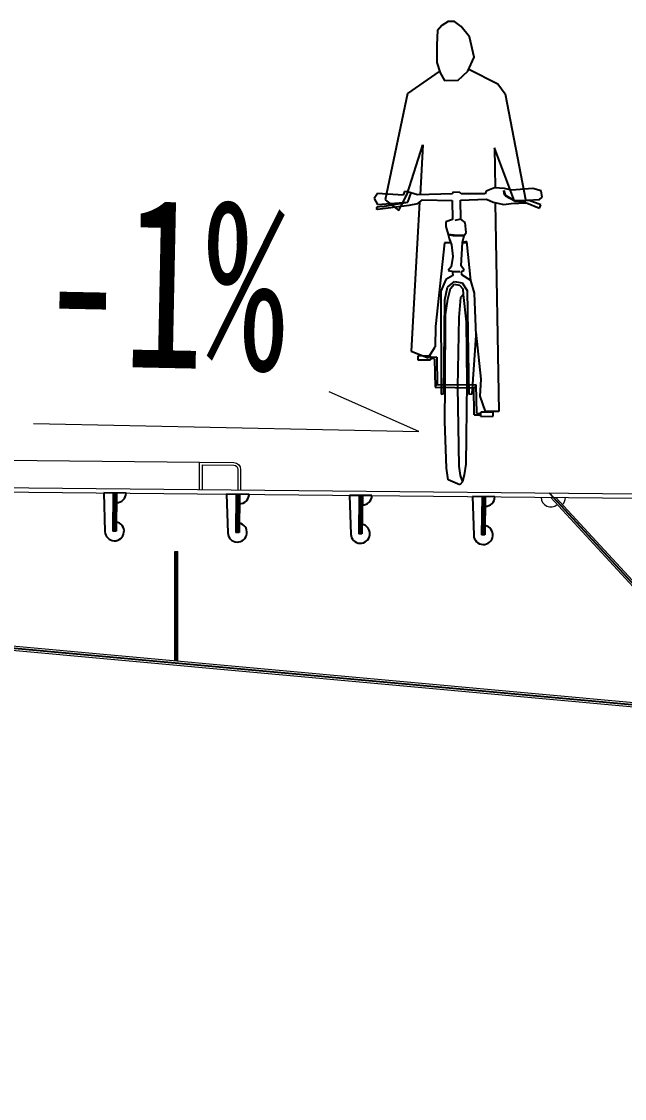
# Model space of a CAD drawing. Extents: x -2611510 to 1021013, y -44073 to 90887.
# Drawn here: x 821645 to 823852, y 47600 to 51542 of the extents above; entities that cross this region are included whole.
import ezdxf

# ---------------------------------------------------------------- set-up
doc = ezdxf.new("R2010")
doc.units = 0
doc.layers.get('Defpoints').update_dxf_attribs({"color": 8})
for name, color, linetype, lineweight in [('文字', 7, 'Continuous', 15), ('标注', 3, 'Continuous', 18), ('细实线', 7, 'Continuous', 15), ('钢板粗线', 1, 'Continuous', 25), ('钢板细线', 6, 'Continuous', 15)]:
    doc.layers.add(name, color=color, linetype=linetype, lineweight=lineweight)
doc.layers.add('汽车', color=150, linetype='Continuous')
doc.styles.add('fs', font='', dxfattribs={"width": 0.7})
doc.styles.get('fs').set_extended_font_data('仿宋_GB2312')

# ---------------------------------------------------------------- blocks, each defined once
blk = doc.blocks.new('A$C3DE66DF3')
at = {"layer": '汽车', "color": 1}
for p, q in [((0.337, 1.4819), (0.4401, 1.4296)), ((0.4401, 1.4296), (0.4669, 1.3934)), ((0.1182, 1.395), (0.0392, 1.016)), ((0.4669, 1.3934), (0.5405, 1.0113)), ((0.117, 1.0361), (0.1739, 1.2118)), ((0.1739, 1.2118), (0.1634, 1.0342)), ((0.4283, 1.2006), (0.4306, 1.0587)), ((0.4998, 1.0109), (0.4283, 1.2006)), ((0.0123, 1.0383), (0, 1.0202)), ((0.1034, 1.033), (0.0123, 1.0383)), ((0.108, 1.0454), (0.1034, 1.033)), ((0.1188, 1.0443), (0.108, 1.0454)), ((0.1545, 1.034), (0.1188, 1.0443)), ((0.1194, 1.0074), (0.1316, 1.0406)), ((0.2786, 1.0378), (0.1545, 1.034)), ((0.2804, 1.0427), (0.2786, 1.0378)), ((0.3055, 1.042), (0.2804, 1.0427)), ((0.3096, 1.0377), (0.3055, 1.042)), ((0.3954, 1.0372), (0.3096, 1.0377)), ((0.3991, 1.0471), (0.3954, 1.0372)), ((0.4288, 1.0588), (0.3991, 1.0471)), ((0.4647, 1.0568), (0.4288, 1.0588)), ((0.4649, 1.0342), (0.462, 1.0494)), ((0.462, 1.0494), (0.4677, 1.0304)), ((0.4892, 1.0507), (0.4647, 1.0568)), ((0.5648, 1.0568), (0.4892, 1.0507)), ((0.5956, 1.0483), (0.5648, 1.0568)), ((0.5982, 1.0248), (0.5956, 1.0483)), ((0, 1.0202), (0.0119, 0.9989)), ((0.0119, 0.9989), (0.1194, 1.0074)), ((0.0293, 0.9925), (0.1194, 1.0074)), ((0.0392, 1.016), (0.0882, 0.9775)), ((0.0978, 0.997), (0.117, 1.0361)), ((0.1241, 0.9972), (0.1557, 1.0025)), ((0.1619, 1.0078), (0.1532, 0.8599)), ((0.1557, 1.0025), (0.172, 1.0163)), ((0.172, 1.0163), (0.2783, 1.0139)), ((0.2783, 1.0139), (0.2788, 0.946)), ((0.3081, 1.0143), (0.3999, 1.0186)), ((0.3085, 0.9464), (0.3081, 1.0143)), ((0.3999, 1.0186), (0.4239, 1.007)), ((0.4239, 1.007), (0.4617, 0.9987)), ((0.4315, 1.0053), (0.4437, 0.2611)), ((0.4617, 0.9987), (0.4886, 1.0029)), ((0.5007, 1.0126), (0.4649, 1.0342)), ((0.4677, 1.0304), (0.5007, 1.0126)), ((0.4886, 1.0029), (0.5432, 1.0055)), ((0.4998, 1.0109), (0.5405, 1.0113)), ((0.5007, 1.0126), (0.5896, 1.0166)), ((0.5518, 1.0136), (0.5007, 1.0126)), ((0.5432, 1.0055), (0.5895, 0.9856)), ((0.594, 0.9981), (0.5518, 1.0136)), ((0.5895, 0.9856), (0.594, 0.9981)), ((0.5896, 1.0166), (0.5982, 1.0248)), ((0.0099, 0.9894), (0.0073, 0.9848)), ((0.0073, 0.9848), (0.0114, 0.9822)), ((0.0293, 0.9925), (0.0099, 0.9894)), ((0.0114, 0.9822), (0.1241, 0.9972)), ((0.0882, 0.9775), (0.0978, 0.997)), ((0.2559, 0.9375), (0.2554, 0.9208)), ((0.2788, 0.946), (0.2559, 0.9375)), ((0.3085, 0.9464), (0.2875, 0.9428)), ((0.3241, 0.935), (0.3085, 0.9464)), ((0.3281, 0.8997), (0.3241, 0.935)), ((0.2554, 0.9208), (0.2633, 0.8925)), ((0.2959, 0.889), (0.2633, 0.8925)), ((0.2633, 0.8925), (0.2816, 0.8886)), ((0.2633, 0.8925), (0.2667, 0.8786)), ((0.2816, 0.8886), (0.321, 0.8882)), ((0.321, 0.8882), (0.2959, 0.889)), ((0.3148, 0.8637), (0.321, 0.8882)), ((0.321, 0.8882), (0.3281, 0.8997)), ((0.1532, 0.8599), (0.1322, 0.4768)), ((0.2506, 0.8632), (0.2183, 0.5645)), ((0.2724, 0.8632), (0.2505, 0.8623)), ((0.2723, 0.8634), (0.2506, 0.8632)), ((0.2667, 0.8786), (0.2752, 0.8557)), ((0.2752, 0.8557), (0.2798, 0.8145)), ((0.3098, 0.7809), (0.3148, 0.8637)), ((0.3185, 0.8638), (0.3148, 0.8637)), ((0.3148, 0.8637), (0.3304, 0.8624)), ((0.3298, 0.8679), (0.3185, 0.8638)), ((0.3442, 0.7288), (0.3298, 0.8679)), ((0.2798, 0.8145), (0.2745, 0.777)), ((0.2745, 0.777), (0.2641, 0.7639)), ((0.3211, 0.7655), (0.3098, 0.7809)), ((0.2551, 0.7319), (0.2371, 0.6906)), ((0.2803, 0.7466), (0.2551, 0.7319)), ((0.2641, 0.7639), (0.2824, 0.76)), ((0.305, 0.7601), (0.279, 0.7584)), ((0.279, 0.7584), (0.2803, 0.7466)), ((0.2824, 0.76), (0.305, 0.7601)), ((0.3109, 0.7608), (0.3211, 0.7655)), ((0.3122, 0.749), (0.3109, 0.7608)), ((0.3442, 0.7288), (0.3122, 0.749)), ((0.2513, 0.66), (0.2618, 0.7041)), ((0.2618, 0.7041), (0.2863, 0.7247)), ((0.263, 0.6613), (0.2718, 0.7004)), ((0.2718, 0.7004), (0.2856, 0.7151)), ((0.2856, 0.7151), (0.3039, 0.7112)), ((0.2863, 0.7247), (0.313, 0.7205)), ((0.3039, 0.7112), (0.3161, 0.6982)), ((0.313, 0.7205), (0.331, 0.6928)), ((0.3161, 0.6982), (0.3172, 0.6781)), ((0.331, 0.6928), (0.3379, 0.3236)), ((0.3571, 0.6832), (0.3442, 0.7288)), ((0.2371, 0.6906), (0.239, 0.3232)), ((0.2483, 0.3255), (0.2513, 0.66)), ((0.2538, 0.6055), (0.263, 0.6613)), ((0.3076, 0.6675), (0.3013, 0.5965)), ((0.3172, 0.6781), (0.3076, 0.6675)), ((0.3172, 0.6781), (0.3281, 0.581)), ((0.3639, 0.5326), (0.3571, 0.6832)), ((0.2534, 0.3546), (0.2538, 0.6055)), ((0.3013, 0.5965), (0.2968, 0.35)), ((0.3281, 0.581), (0.3298, 0.3632)), ((0.2183, 0.5645), (0.2176, 0.4926)), ((0.3807, 0.3765), (0.3633, 0.5446)), ((0.3496, 0.3249), (0.3639, 0.5326)), ((0.1322, 0.4768), (0.1926, 0.4527)), ((0.1926, 0.4527), (0.2176, 0.4926)), ((0.2001, 0.4605), (0.1557, 0.4593)), ((0.1557, 0.4593), (0.1559, 0.4453)), ((0.1559, 0.4453), (0.2008, 0.4457)), ((0.2001, 0.4605), (0.2007, 0.4501)), ((0.2238, 0.4552), (0.2006, 0.4544)), ((0.2007, 0.4501), (0.2008, 0.4457)), ((0.2148, 0.4497), (0.2007, 0.4501)), ((0.2148, 0.4497), (0.2171, 0.3482)), ((0.2238, 0.4552), (0.2247, 0.3558)), ((0.2199, 0.3556), (0.2171, 0.3482)), ((0.2171, 0.3482), (0.3603, 0.3464)), ((0.364, 0.3563), (0.2199, 0.3556)), ((0.2516, 0.2269), (0.2534, 0.3546)), ((0.2968, 0.35), (0.3012, 0.0663)), ((0.3298, 0.3632), (0.3265, 0.0739)), ((0.3565, 0.2493), (0.3557, 0.3487)), ((0.3603, 0.3464), (0.364, 0.3563)), ((0.3656, 0.2547), (0.3632, 0.3563)), ((0.3775, 0.3165), (0.3807, 0.3765)), ((0.239, 0.3232), (0.2483, 0.3255)), ((0.3379, 0.3236), (0.3496, 0.3249)), ((0.3968, 0.2614), (0.3775, 0.3165)), ((0.3565, 0.2493), (0.3798, 0.25)), ((0.3656, 0.2547), (0.3797, 0.2543)), ((0.4245, 0.2592), (0.3796, 0.2588)), ((0.3797, 0.2543), (0.3796, 0.2588)), ((0.3803, 0.244), (0.3797, 0.2543)), ((0.3803, 0.244), (0.4246, 0.2452)), ((0.4437, 0.2611), (0.3968, 0.2614)), ((0.4246, 0.2452), (0.4245, 0.2592)), ((0.2578, 0.0596), (0.2516, 0.2269)), ((0.2637, 0.018), (0.2578, 0.0596)), ((0.3012, 0.0663), (0.306, 0.0335)), ((0.3265, 0.0739), (0.3212, 0.0364)), ((0.305, 0), (0.2637, 0.018)), ((0.3146, 0.0106), (0.305, 0)), ((0.306, 0.0335), (0.3146, 0.0106)), ((0.3212, 0.0364), (0.3146, 0.0106))]:
    blk.add_line(p, q, dxfattribs=at)
blk.add_lwpolyline([(0.2998, 1.4421), (0.3336, 1.4742), (0.3558, 1.5244), (0.3401, 1.5971), (0.3094, 1.6332), (0.2865, 1.6511), (0.2638, 1.6509), (0.2412, 1.6371), (0.2261, 1.6188), (0.2228, 1.5687), (0.2234, 1.5051), (0.2351, 1.4688), (0.2505, 1.4416)], close=True, dxfattribs=at)
blk.add_lwpolyline([(0.2312, 1.4733), (0.1182, 1.395)], dxfattribs=at)
blk = doc.blocks.new('12-140加劲 有过焊孔')
at = {"layer": 'Defpoints'}
blk.add_line((0, 0), (0, 140), dxfattribs=at)
at = {"layer": '钢板粗线', "color": 7}
for p, q in [((-6, 0), (-6, 140)), ((-6, 140), (6, 140)), ((6, 0), (6, 140)), ((41, 0), (35, 141.5)), ((-41, 0), (41, 0))]:
    blk.add_line(p, q, dxfattribs=at)
for centre, start, end in [((0, 140), 2.441, 260.1291), ((-6, 0), 90, 180)]:
    blk.add_arc(centre, 35, start, end, dxfattribs=at)

msp = doc.modelspace()

# ---------------------------------------------------------------- linework, layer by layer
at = {"layer": 'Defpoints'}
for p, q in [((823576.9, 49816.4), (825618.4, 47600.1)), ((822211.9, 49202.4), (822211.9, 49602.4)), ((819497.2, 49441.6), (824317, 49002.6))]:
    msp.add_line(p, q, dxfattribs=at)
at = {"layer": '文字'}
for p, q in [((823099.2, 50041.7), (822771.2, 50186.9)), ((821689.3, 50070.5), (823099.2, 50041.7))]:
    msp.add_line(p, q, dxfattribs=at)
at = {"layer": '钢板细线'}
for p, q in [((823582.2, 49800.3), (825608.8, 47600.1)), ((823601.4, 49800.1), (825627.9, 47600.1)), ((822205.9, 49202.9), (822205.9, 49602.4)), ((822205.9, 49602.4), (822217.9, 49602.4)), ((822217.9, 49201.8), (822217.9, 49602.4)), ((819509.2, 49448.5), (824308.9, 49011.4)), ((819509.2, 49432.5), (824325.1, 48993.8))]:
    msp.add_line(p, q, dxfattribs=at)
for points in [[(819447.2, 49857.7), (825747.2, 49794.6), (839447, 50000.1)], [(819447.2, 49841.7), (825747.2, 49778.6), (839447.2, 49984.1)], [(819797.3, 49954.2), (822297.3, 49929.2)]]:
    msp.add_lwpolyline(points, dxfattribs=at)
for points in [[(822297.3, 49829.2), (822297.3, 49929.2), (822422.5, 49927.9, -0.411284), (822447.3, 49902.9), (822447.3, 49827.7)], [(822307.3, 49829.2), (822307.3, 49919.1), (822422.4, 49917.9, -0.411284), (822437.3, 49902.9), (822437.3, 49827.7)]]:
    msp.add_lwpolyline(points, format="xyb", dxfattribs=at)
for centre, start, end in [((823582.2, 49800.3), 179.4263, 312.3094), ((823601.4, 49800.1), 312.3094, 359.4263)]:
    msp.add_arc(centre, 35, start, end, dxfattribs=at)

# ---------------------------------------------------------------- block references
at = {"layer": '汽车', "xscale": 1027.205338051362, "yscale": 1027.205338051362, "zscale": 1027.205338051362, "rotation": 1.837529497919997e-05}
msp.add_blockref('A$C3DE66DF3', (822936.1, 49845.9), dxfattribs=at)
at = {"layer": '细实线', "rotation": 179.4262908401}
for p in [(821986.9, 49816.3), (822436.9, 49811.8), (822886.9, 49807.3), (823336.9, 49802.8)]:
    msp.add_blockref('12-140加劲 有过焊孔', p, dxfattribs=at)

# ---------------------------------------------------------------- texts
at = {"layer": '标注', "color": 7, "style": 'fs', "width": 0.7}
msp.add_text('-1%%%', height=625, rotation=358.8274, dxfattribs=at).set_placement((821715.7, 50283.3))

doc.saveas('drawing.dxf')
